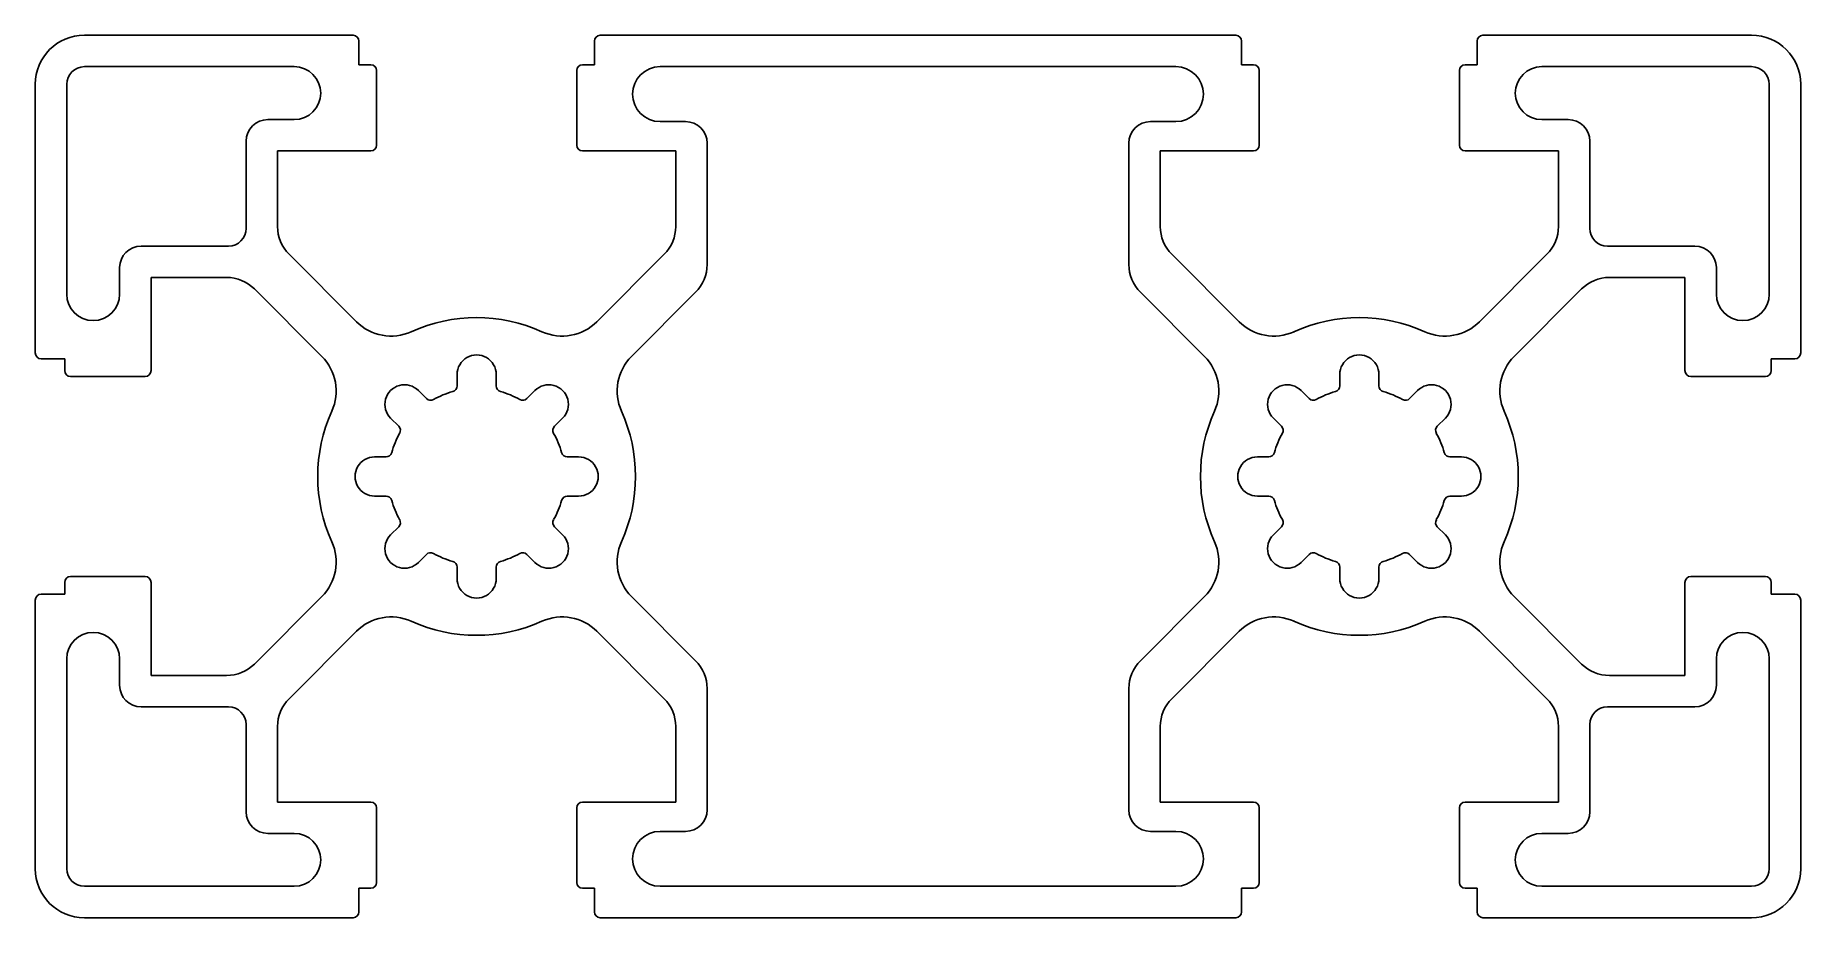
# Model space of a CAD drawing. Extents: x 1260.2 to 1350.2, y 692.7 to 737.7.
import ezdxf

# ---------------------------------------------------------------- set-up
doc = ezdxf.new("R2010")
doc.units = 0
doc.layers.get('0').update_dxf_attribs({"linetype": 'CONTINUOUS'})

msp = doc.modelspace()

# ---------------------------------------------------------------- linework, layer by layer
for p, q in [((1276.394, 737.735), (1262.694, 737.735)), ((1276.694, 736.235), (1276.694, 737.435)), ((1288.694, 737.435), (1288.694, 736.235)), ((1321.394, 737.735), (1288.994, 737.735)), ((1321.694, 736.235), (1321.694, 737.435)), ((1333.694, 737.435), (1333.694, 736.235)), ((1347.694, 737.735), (1333.994, 737.735)), ((1277.294, 736.235), (1276.694, 736.235)), ((1288.694, 736.235), (1288.094, 736.235)), ((1322.294, 736.235), (1321.694, 736.235)), ((1333.694, 736.235), (1333.094, 736.235)), ((1262.694, 736.135), (1273.394, 736.135)), ((1277.594, 732.135), (1277.594, 735.935)), ((1287.794, 735.935), (1287.794, 732.135)), ((1292.044, 736.135), (1318.344, 736.135)), ((1322.594, 732.135), (1322.594, 735.935)), ((1332.794, 735.935), (1332.794, 732.135)), ((1336.994, 736.135), (1347.694, 736.135)), ((1260.194, 735.235), (1260.194, 721.535)), ((1261.794, 724.535), (1261.794, 735.235)), ((1348.594, 735.235), (1348.594, 724.535)), ((1350.194, 721.535), (1350.194, 735.235)), ((1273.394, 733.435), (1272.044, 733.435)), ((1293.344, 733.335), (1292.044, 733.335)), ((1318.344, 733.335), (1317.044, 733.335)), ((1338.344, 733.435), (1336.994, 733.435)), ((1270.944, 732.335), (1270.944, 727.885)), ((1272.544, 727.981), (1272.544, 731.835)), ((1272.544, 731.835), (1277.294, 731.835)), ((1288.094, 731.835), (1292.844, 731.835)), ((1292.844, 731.835), (1292.844, 727.981)), ((1294.444, 726.045), (1294.444, 732.235)), ((1315.944, 732.235), (1315.944, 726.045)), ((1317.544, 727.981), (1317.544, 731.835)), ((1317.544, 731.835), (1322.294, 731.835)), ((1333.094, 731.835), (1337.844, 731.835)), ((1337.844, 731.835), (1337.844, 727.981)), ((1339.444, 727.885), (1339.444, 732.335)), ((1270.044, 726.985), (1265.594, 726.985)), ((1276.568, 723.129), (1273.13, 726.567)), ((1292.259, 726.567), (1288.821, 723.129)), ((1321.568, 723.129), (1318.13, 726.567)), ((1337.259, 726.567), (1333.821, 723.129)), ((1344.794, 726.985), (1340.344, 726.985)), ((1264.494, 725.885), (1264.494, 724.535)), ((1345.894, 724.535), (1345.894, 725.885)), ((1266.094, 720.635), (1266.094, 725.385)), ((1266.094, 725.385), (1269.948, 725.385)), ((1271.362, 724.799), (1274.8, 721.361)), ((1290.589, 721.361), (1293.859, 724.631)), ((1316.53, 724.631), (1319.8, 721.361)), ((1335.589, 721.361), (1339.026, 724.799)), ((1340.441, 725.385), (1344.294, 725.385)), ((1344.294, 725.385), (1344.294, 720.635)), ((1260.494, 721.235), (1261.694, 721.235)), ((1261.694, 721.235), (1261.694, 720.635)), ((1348.694, 720.635), (1348.694, 721.235)), ((1348.694, 721.235), (1349.894, 721.235)), ((1261.994, 720.335), (1265.794, 720.335)), ((1281.695, 719.855), (1281.695, 720.436)), ((1283.695, 720.436), (1283.695, 719.855)), ((1326.695, 719.855), (1326.695, 720.436)), ((1328.695, 720.436), (1328.695, 719.855)), ((1344.594, 720.335), (1348.394, 720.335)), ((1279.724, 719.62), (1280.135, 719.209)), ((1285.255, 719.209), (1285.665, 719.619)), ((1324.724, 719.62), (1325.135, 719.209)), ((1330.255, 719.209), (1330.665, 719.619)), ((1278.72, 717.795), (1278.31, 718.205)), ((1287.079, 718.205), (1286.669, 717.794)), ((1323.72, 717.795), (1323.31, 718.205)), ((1332.079, 718.205), (1331.669, 717.794)), ((1277.494, 716.235), (1278.074, 716.235)), ((1287.315, 716.234), (1287.895, 716.234)), ((1322.494, 716.235), (1323.074, 716.235)), ((1332.315, 716.234), (1332.895, 716.234)), ((1278.074, 714.235), (1277.494, 714.235)), ((1287.895, 714.234), (1287.315, 714.234)), ((1323.074, 714.235), (1322.494, 714.235)), ((1332.895, 714.234), (1332.315, 714.234)), ((1278.31, 712.264), (1278.72, 712.675)), ((1286.669, 712.674), (1287.079, 712.264)), ((1323.31, 712.264), (1323.72, 712.675)), ((1331.669, 712.674), (1332.079, 712.264)), ((1280.134, 711.26), (1279.724, 710.85)), ((1285.665, 710.85), (1285.254, 711.26)), ((1325.134, 711.26), (1324.724, 710.85)), ((1330.665, 710.85), (1330.254, 711.26)), ((1265.794, 710.135), (1261.994, 710.135)), ((1281.694, 710.034), (1281.694, 710.614)), ((1283.694, 710.614), (1283.694, 710.034)), ((1326.694, 710.034), (1326.694, 710.614)), ((1328.694, 710.614), (1328.694, 710.034)), ((1348.394, 710.135), (1344.594, 710.135)), ((1261.694, 709.235), (1260.494, 709.235)), ((1261.694, 709.835), (1261.694, 709.235)), ((1266.094, 705.085), (1266.094, 709.835)), ((1344.294, 709.835), (1344.294, 705.085)), ((1348.694, 709.235), (1348.694, 709.835)), ((1349.894, 709.235), (1348.694, 709.235)), ((1260.194, 708.935), (1260.194, 695.235)), ((1274.8, 709.108), (1271.362, 705.67)), ((1293.859, 705.838), (1290.589, 709.108)), ((1319.8, 709.108), (1316.53, 705.838)), ((1339.026, 705.67), (1335.589, 709.108)), ((1350.194, 695.235), (1350.194, 708.935)), ((1273.13, 703.903), (1276.568, 707.34)), ((1288.821, 707.34), (1292.259, 703.903)), ((1318.13, 703.903), (1321.568, 707.34)), ((1333.821, 707.34), (1337.259, 703.903)), ((1261.794, 695.235), (1261.794, 705.935)), ((1264.494, 705.935), (1264.494, 704.585)), ((1345.894, 704.585), (1345.894, 705.935)), ((1348.594, 705.935), (1348.594, 695.235)), ((1269.948, 705.085), (1266.094, 705.085)), ((1344.294, 705.085), (1340.441, 705.085)), ((1294.444, 698.235), (1294.444, 704.424)), ((1315.944, 704.424), (1315.944, 698.235)), ((1265.594, 703.485), (1270.044, 703.485)), ((1340.344, 703.485), (1344.794, 703.485)), ((1270.944, 702.585), (1270.944, 698.135)), ((1272.544, 698.635), (1272.544, 702.488)), ((1292.844, 702.488), (1292.844, 698.635)), ((1317.544, 698.635), (1317.544, 702.488)), ((1337.844, 702.488), (1337.844, 698.635)), ((1339.444, 698.135), (1339.444, 702.585)), ((1277.294, 698.635), (1272.544, 698.635)), ((1292.844, 698.635), (1288.094, 698.635)), ((1322.294, 698.635), (1317.544, 698.635)), ((1337.844, 698.635), (1333.094, 698.635)), ((1277.594, 694.535), (1277.594, 698.335)), ((1287.794, 698.335), (1287.794, 694.535)), ((1322.594, 694.535), (1322.594, 698.335)), ((1332.794, 698.335), (1332.794, 694.535)), ((1272.044, 697.035), (1273.394, 697.035)), ((1292.044, 697.135), (1293.344, 697.135)), ((1317.044, 697.135), (1318.344, 697.135)), ((1336.994, 697.035), (1338.344, 697.035)), ((1273.394, 694.335), (1262.694, 694.335)), ((1276.694, 694.235), (1277.294, 694.235)), ((1276.694, 693.035), (1276.694, 694.235)), ((1288.094, 694.235), (1288.694, 694.235)), ((1288.694, 694.235), (1288.694, 693.035)), ((1318.344, 694.335), (1292.044, 694.335)), ((1321.694, 694.235), (1322.294, 694.235)), ((1321.694, 693.035), (1321.694, 694.235)), ((1333.094, 694.235), (1333.697, 694.235)), ((1333.697, 694.235), (1333.697, 693.035)), ((1347.694, 694.335), (1336.994, 694.335)), ((1262.694, 692.735), (1276.394, 692.735)), ((1288.994, 692.735), (1321.394, 692.735)), ((1333.997, 692.735), (1347.694, 692.735))]:
    msp.add_line(p, q)
for centre, radius, start, end in [((1262.694, 735.235), 2.5, 90, 180), ((1276.394, 737.435), 0.3, 0, 90), ((1288.994, 737.435), 0.3, 90, 180), ((1321.394, 737.435), 0.3, 0, 90), ((1333.994, 737.435), 0.3, 90, 180), ((1347.694, 735.235), 2.5, 0, 90), ((1277.294, 735.935), 0.3, 0, 90), ((1288.094, 735.935), 0.3, 90, 180), ((1322.294, 735.935), 0.3, 0, 90), ((1333.094, 735.935), 0.3, 90, 180), ((1262.694, 735.235), 0.9, 90, 180), ((1273.394, 734.785), 1.35, 270, 90), ((1292.044, 734.735), 1.4, 90, 270), ((1318.344, 734.735), 1.4, 270, 90), ((1336.994, 734.785), 1.35, 90, 270), ((1347.694, 735.235), 0.9, 0, 90), ((1272.044, 732.335), 1.1, 90, 180), ((1293.344, 732.235), 1.1, 0, 90), ((1317.044, 732.235), 1.1, 90, 180), ((1338.344, 732.335), 1.1, 360, 90), ((1277.294, 732.135), 0.3, 270, 0), ((1288.094, 732.135), 0.3, 180, 270), ((1322.294, 732.135), 0.3, 270, 0), ((1333.094, 732.135), 0.3, 180, 270), ((1270.044, 727.885), 0.9, 270, 0), ((1274.544, 727.981), 2, 180, 225), ((1290.844, 727.981), 2, 315, 360), ((1319.544, 727.981), 2, 180, 225), ((1335.844, 727.981), 2, 315, 0), ((1340.344, 727.885), 0.9, 180, 270), ((1265.594, 725.885), 1.1, 90, 180), ((1344.794, 725.885), 1.1, 0, 90), ((1292.444, 726.045), 2, 315, 360), ((1317.944, 726.045), 2, 180, 225), ((1263.144, 724.535), 1.35, 180, 360), ((1269.948, 723.385), 2, 45, 90), ((1340.441, 723.385), 2, 90, 135), ((1347.244, 724.535), 1.35, 180, 0), ((1278.336, 724.897), 2.5, 225, 294.2817), ((1282.694, 715.235), 8.1, 65.7183, 114.2817), ((1287.053, 724.897), 2.5, 245.7183, 315), ((1323.336, 724.897), 2.5, 225, 294.2817), ((1327.694, 715.235), 8.1, 65.7183, 114.2817), ((1332.053, 724.897), 2.5, 245.7183, 315), ((1260.494, 721.535), 0.3, 180, 270), ((1273.032, 719.594), 2.5, 335.7183, 45), ((1282.695, 720.436), 1, 360, 180.00001), ((1292.357, 719.594), 2.5, 135, 204.2817), ((1318.032, 719.594), 2.5, 335.7183, 45), ((1327.695, 720.436), 1, 360, 180.00001), ((1337.357, 719.594), 2.5, 135, 204.2817), ((1349.894, 721.535), 0.3, 270, 0), ((1261.994, 720.635), 0.3, 180, 270), ((1265.794, 720.635), 0.3, 270, 360), ((1344.594, 720.635), 0.3, 180, 270), ((1348.394, 720.635), 0.3, 270, 360), ((1279.017, 718.912), 1, 45, 225.00001), ((1280.347, 719.421), 0.3, 225.0038, 299.28165), ((1282.694, 715.235), 4.5, 105.70973, 119.28165), ((1281.395, 719.855), 0.3, 285.70973, 0.00095), ((1283.995, 719.855), 0.3, 180.0038, 254.28165), ((1282.694, 715.235), 4.5, 60.70973, 74.28165), ((1285.043, 719.421), 0.3, 240.70973, 315.00095), ((1286.372, 718.912), 1, 315, 135.00001), ((1324.017, 718.912), 1, 45, 225.00001), ((1325.347, 719.421), 0.3, 225.0038, 299.28165), ((1327.694, 715.235), 4.5, 105.70973, 119.28165), ((1326.395, 719.855), 0.3, 285.70973, 0.00095), ((1328.995, 719.855), 0.3, 180.0038, 254.28165), ((1327.694, 715.235), 4.5, 60.70973, 74.28165), ((1330.043, 719.421), 0.3, 240.70973, 315.00095), ((1331.372, 718.912), 1, 315, 135.00001), ((1282.694, 715.235), 8.1, 155.7183, 204.2817), ((1282.694, 715.235), 8.1, 335.7183, 24.2817), ((1327.694, 715.235), 8.1, 155.7183, 204.2817), ((1327.694, 715.235), 8.1, 335.7183, 24.2817), ((1282.694, 715.235), 4.5, 150.70973, 164.28165), ((1278.508, 717.583), 0.3, 330.70973, 45.00095), ((1286.881, 717.582), 0.3, 135.0038, 209.28165), ((1282.694, 715.235), 4.5, 15.70973, 29.28165), ((1327.694, 715.235), 4.5, 150.70973, 164.28165), ((1323.508, 717.583), 0.3, 330.70973, 45.00095), ((1331.881, 717.582), 0.3, 135.0038, 209.28165), ((1327.694, 715.235), 4.5, 15.70973, 29.28165), ((1278.074, 716.535), 0.3, 270.0038, 344.28165), ((1287.315, 716.534), 0.3, 195.70973, 270.00095), ((1323.074, 716.535), 0.3, 270.0038, 344.28165), ((1332.315, 716.534), 0.3, 195.70973, 270.00095), ((1277.494, 715.235), 1, 90, 270.00001), ((1287.895, 715.234), 1, 270, 90.00001), ((1322.494, 715.235), 1, 90, 270.00001), ((1332.895, 715.234), 1, 270, 90.00001), ((1278.074, 713.935), 0.3, 15.70973, 90.00095), ((1282.694, 715.235), 4.5, 195.70973, 209.28165), ((1282.694, 715.235), 4.5, 330.70973, 344.28165), ((1287.315, 713.934), 0.3, 90.0038, 164.28165), ((1323.074, 713.935), 0.3, 15.70973, 90.00095), ((1327.694, 715.235), 4.5, 195.70973, 209.28165), ((1327.694, 715.235), 4.5, 330.70973, 344.28165), ((1332.315, 713.934), 0.3, 90.0038, 164.28165), ((1278.508, 712.887), 0.3, 315.0038, 29.28165), ((1286.881, 712.886), 0.3, 150.70973, 225.00095), ((1323.508, 712.887), 0.3, 315.0038, 29.28165), ((1331.881, 712.886), 0.3, 150.70973, 225.00095), ((1273.032, 710.876), 2.5, 315, 24.2817), ((1279.017, 711.557), 1, 135, 315.00001), ((1286.372, 711.557), 1, 225, 45.00001), ((1292.357, 710.876), 2.5, 155.7183, 225), ((1318.032, 710.876), 2.5, 315, 24.2817), ((1324.017, 711.557), 1, 135, 315.00001), ((1331.372, 711.557), 1, 225, 45.00001), ((1337.357, 710.876), 2.5, 155.7183, 225), ((1280.346, 711.048), 0.3, 60.70973, 135.00095), ((1282.694, 715.235), 4.5, 240.70973, 254.28165), ((1282.694, 715.235), 4.5, 285.70973, 299.28165), ((1285.042, 711.048), 0.3, 45.0038, 119.28165), ((1325.346, 711.048), 0.3, 60.70973, 135.00095), ((1327.694, 715.235), 4.5, 240.70973, 254.28165), ((1327.694, 715.235), 4.5, 285.70973, 299.28165), ((1330.042, 711.048), 0.3, 45.0038, 119.28165), ((1261.994, 709.835), 0.3, 90, 180), ((1265.794, 709.835), 0.3, 0, 90), ((1281.394, 710.614), 0.3, 0.0038, 74.28165), ((1283.994, 710.614), 0.3, 105.70973, 180.00095), ((1326.394, 710.614), 0.3, 0.0038, 74.28165), ((1328.994, 710.614), 0.3, 105.70973, 180.00095), ((1344.594, 709.835), 0.3, 90, 180), ((1348.394, 709.835), 0.3, 360, 90), ((1260.494, 708.935), 0.3, 90, 180), ((1282.694, 710.034), 1, 180, 0.00001), ((1327.694, 710.034), 1, 180, 0.00001), ((1349.894, 708.935), 0.3, 360, 90), ((1278.336, 705.572), 2.5, 65.7183, 135), ((1282.694, 715.235), 8.1, 245.7183, 294.2817), ((1287.053, 705.572), 2.5, 45, 114.2817), ((1323.336, 705.572), 2.5, 65.7183, 135), ((1327.694, 715.235), 8.1, 245.7183, 294.2817), ((1332.053, 705.572), 2.5, 45, 114.2817), ((1263.144, 705.935), 1.35, 0, 180), ((1347.244, 705.935), 1.35, 0, 180), ((1269.948, 707.085), 2, 270, 315), ((1292.444, 704.424), 2, 0, 45), ((1317.944, 704.424), 2, 135, 180), ((1340.441, 707.085), 2, 225, 270), ((1265.594, 704.585), 1.1, 180, 270), ((1274.544, 702.488), 2, 135, 180), ((1290.844, 702.488), 2, 0, 45), ((1319.544, 702.488), 2, 135, 180), ((1335.844, 702.488), 2, 0, 45), ((1344.794, 704.585), 1.1, 270, 0), ((1270.044, 702.585), 0.9, 360, 90), ((1340.344, 702.585), 0.9, 90, 180), ((1277.294, 698.335), 0.3, 0, 90), ((1288.094, 698.335), 0.3, 90, 180), ((1322.294, 698.335), 0.3, 360, 90), ((1333.094, 698.335), 0.3, 90, 180), ((1272.044, 698.135), 1.1, 180, 270), ((1293.344, 698.235), 1.1, 270, 0), ((1317.044, 698.235), 1.1, 180, 270), ((1338.344, 698.135), 1.1, 270, 0), ((1273.394, 695.685), 1.35, 270, 90), ((1292.044, 695.735), 1.4, 90, 270), ((1318.344, 695.735), 1.4, 270, 90), ((1336.994, 695.685), 1.35, 90, 270), ((1262.694, 695.235), 2.5, 180, 270), ((1262.694, 695.235), 0.9, 180, 270), ((1347.694, 695.235), 2.5, 270, 0), ((1347.694, 695.235), 0.9, 270, 360), ((1277.294, 694.535), 0.3, 270, 360), ((1288.094, 694.535), 0.3, 180, 270), ((1322.294, 694.535), 0.3, 270, 0), ((1333.094, 694.535), 0.3, 180, 270), ((1276.394, 693.035), 0.3, 270, 0), ((1288.994, 693.035), 0.3, 180, 270), ((1321.394, 693.035), 0.3, 270, 0), ((1333.997, 693.035), 0.3, 180, 270)]:
    msp.add_arc(centre, radius, start, end)

doc.saveas('drawing.dxf')
